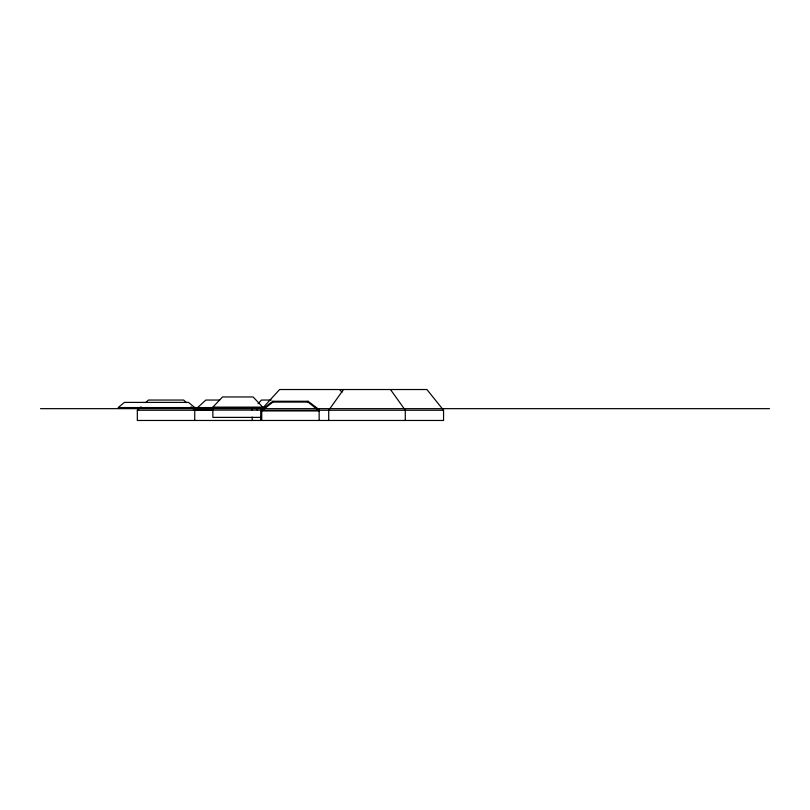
<?xml version="1.0" encoding="UTF-8"?>
<svg xmlns="http://www.w3.org/2000/svg" width="810" height="810" viewBox="0 0 810 810"><rect width="100%" height="100%" fill="white"/><g stroke="black" fill="none" stroke-linecap="round" stroke-linejoin="round"><path stroke-width="1.21" d="M343.521 389.529L328.728 410.255L328.728 420.471M258.056 403.765L261.417 400.049L271.198 400.049M260.719 420.471L260.719 410.255L279.602 389.529L426.91 389.529L443.556 410.255L443.556 420.471L137.325 420.471L137.325 410.255L141.031 406.853M261.508 417.383L212.868 417.383L212.868 407.167L222.507 396.961L253.115 396.961L262.754 407.167L262.754 410.579M145.648 402.6L148.422 400.049L183.647 400.049L186.422 402.6M197.519 407.703L205.841 400.049L219.682 400.049M272.838 402.094L261.731 410.943L319.15 410.943L308.053 402.094L272.838 402.094L272.838 401.254L308.053 401.254L319.15 409.576L319.15 420.471M272.838 401.254L261.731 409.576L264.232 409.576M212.868 407.167L262.754 407.167M264.647 407.562L118.189 407.562L124.416 402.398L188.517 402.398L194.744 407.562L194.744 420.471M40.5 408.655L769.5 408.655M316.659 409.576L319.15 409.576M194.744 410.113L261.731 410.113M137.325 410.255L213.465 410.255M260.719 410.255L443.556 410.255M191.049 406.853L194.744 410.255M339.562 389.529L342.022 392.232M390.481 389.529L405.283 410.255L405.283 420.471M308.053 401.254L308.053 402.094M261.731 407.562L261.731 420.471M257.266 407.562L257.266 410.113M252.163 407.562L252.163 410.113M252.163 417.069L252.163 420.471"/></g></svg>
